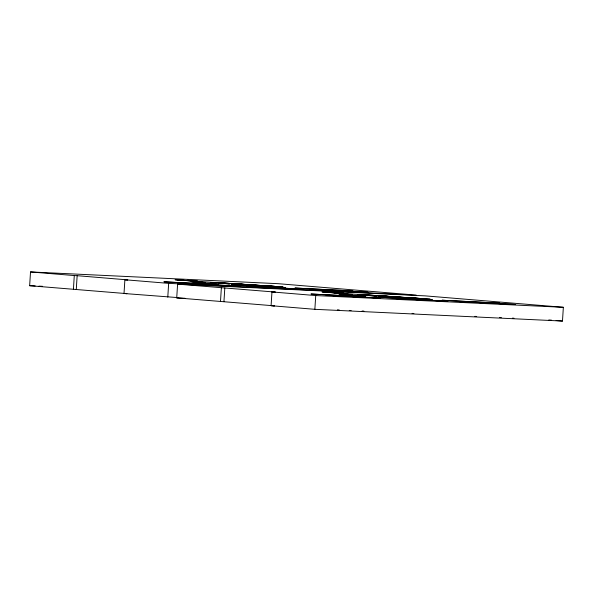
<?xml version="1.0" encoding="UTF-8"?>
<svg xmlns="http://www.w3.org/2000/svg" width="593" height="593" viewBox="0 0 593 593"><rect width="100%" height="100%" fill="white"/><g stroke="black" fill="none" stroke-linecap="round" stroke-linejoin="round"><path stroke-width="0.89" d="M124.019 293.505L126.887 293.646L29.65 285.7L30.517 271.935L278.139 283.684L416.279 295.114L168.657 283.365L124.886 279.748L124.019 293.505L177.952 297.612M73.421 289.317L74.288 275.56L30.517 271.935M76.282 289.458L77.149 275.693L74.288 275.56M167.789 297.13L168.657 283.365M270.868 305.558L176.721 297.886L177.589 284.129L425.211 295.87L563.35 307.3L562.483 321.065L314.861 309.316L271.09 305.699L271.957 291.934L275.411 292.097L177.589 284.129M220.492 301.511L221.359 287.746M223.946 301.674L224.814 287.916M314.861 309.316L315.728 295.559L271.957 291.934M513.983 318.211L512.345 318.152M176.862 279.77L192.362 280.956L175.068 279.74L192.036 281.03M124.886 279.748L127.754 279.881L77.149 275.693M315.728 295.559L563.35 307.3M29.65 285.7L35.195 285.959M38.893 286.137L42.585 286.315M176.721 297.886L185.038 298.279M271.09 305.699L274.544 305.862L272.706 305.706M337.395 309.85L339.226 309.939M349.284 310.413L351.115 310.502M362.093 311.021L363.917 311.11M412.061 313.393L413.892 313.482M474.837 316.373L476.668 316.454M499.536 317.544L501.367 317.626M246.399 284.47L216.208 282.557L275.07 286.404L233.79 283.765L243.389 284.425M548.807 319.931L551.542 320.161M556.101 320.531L562.483 321.065M194.964 281.556L191.776 281.875L197.21 281.905L194.964 281.556M342.035 293.743L338.848 294.069L344.281 294.098L342.035 293.743M200.501 282.394L195.608 282.639L193.741 282.09L200.501 282.394M347.572 294.58L342.68 294.825L340.812 294.276L347.572 294.58M205.363 282.691L198.225 282.95L216.074 283.432L210.915 282.683L229.565 283.936L221.508 283.18L283.12 286.975L195.838 281.245L205.363 282.691M352.435 294.877L345.296 295.136L363.146 295.618L357.987 294.869L376.637 296.129L368.579 295.373L430.192 299.168L342.91 293.439L352.435 294.877M164.031 281.823L218.18 284.603L164.031 281.823M179.212 283.083L233.36 285.863L179.212 283.083M231.381 285.018L285.537 287.798L231.381 285.018M246.562 286.278L300.718 289.058L246.562 286.278M295.077 288.042L352.887 290.993L295.077 288.042M310.258 289.295L368.068 292.253L310.258 289.295M311.103 294.017L365.251 296.796L311.103 294.017M326.283 295.27L380.432 298.049L326.283 295.27M378.453 297.212L432.608 299.991L378.453 297.212M393.633 298.464L447.782 301.244L393.633 298.464M442.148 300.228L499.958 303.186L442.148 300.228M457.329 301.489L515.139 304.439L457.329 301.489M329.634 292.23L323.934 291.964L339.426 293.15L329.634 292.23M393.47 296.656L363.279 294.743L393.47 296.656M398.111 296.989L380.862 295.951L422.142 298.59L398.111 296.989M196.557 280.941L187.462 280.333L197.899 281.312L196.557 280.941M343.629 293.135L334.534 292.519L344.97 293.498L343.629 293.135M339.1 293.224L322.14 291.934L339.1 293.224"/></g></svg>
